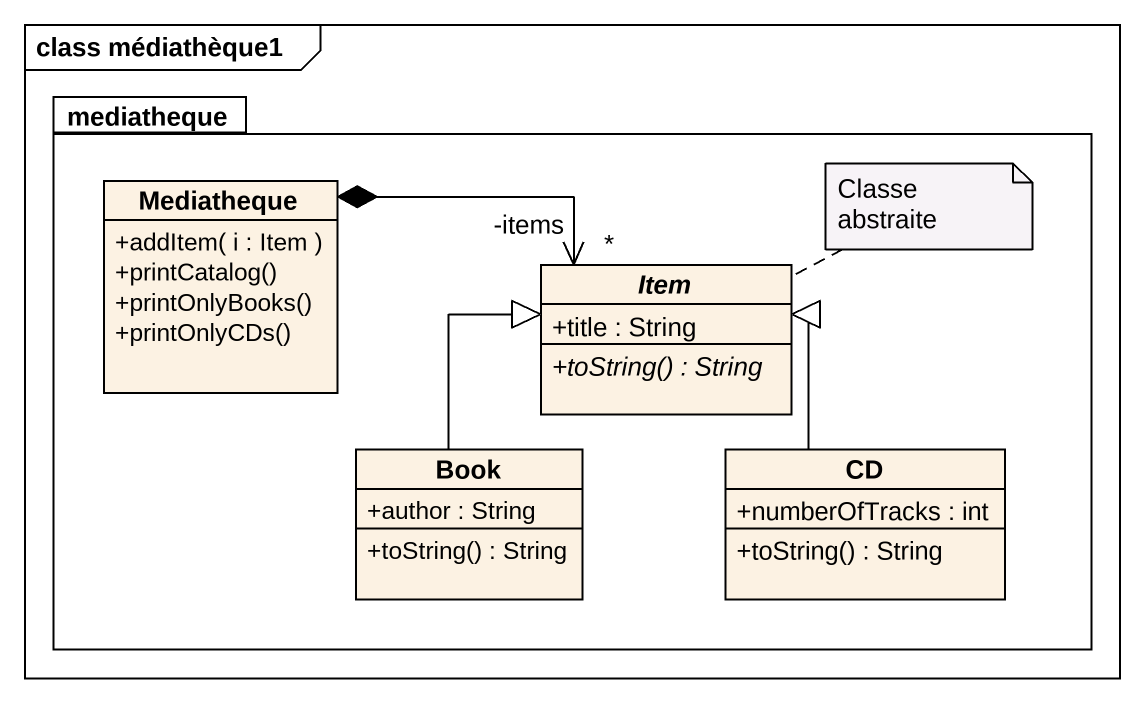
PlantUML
@startuml
mainframe class médiathèque1
hide circle
hide empty members
skinparam classAttributeIconSize 0
package mediatheque {
  class Mediatheque {
    +addItem( i : Item )
    +printCatalog()
    +printOnlyBooks()
    +printOnlyCDs()
  }
  abstract class Item {
    +title : String
    {abstract} +toString() : String
  }
  class Book {
    +author : String
    +toString() : String
  }
  class CD {
    +numberOfTracks : int
    +toString() : String
  }
}
Mediatheque *-right-> "-items\n*" Item
Book -up-|> Item
CD -up-|> Item
note right of Item : Classe abstraite
@enduml
